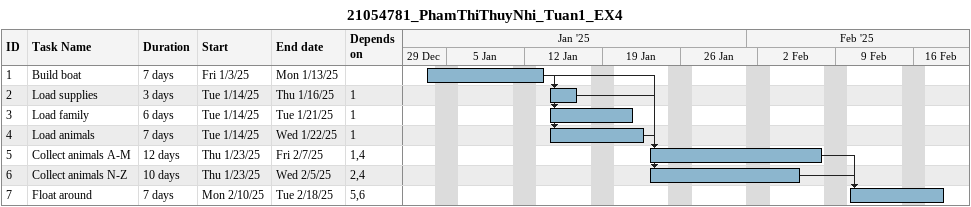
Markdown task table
21054781_PhamThiThuyNhi_Tuan1_EX4

| ID | Task | Duration | Start | Finish | Predecessors |
|---|---|---|---|---|---|
| 1 | Build boat | 7d | 2025-01-03 | 2025-01-13 |  |
| 2 | Load supplies | 3d | 2025-01-14 | 2025-01-16 | 1 |
| 3 | Load family | 6d | 2025-01-14 | 2025-01-21 | 1 |
| 4 | Load animals | 7d | 2025-01-14 | 2025-01-22 | 1 |
| 5 | Collect animals A-M | 12d | 2025-01-23 | 2025-02-07 | 1, 4 |
| 6 | Collect animals N-Z | 10d | 2025-01-23 | 2025-02-05 | 2, 4 |
| 7 | Float around | 7d | 2025-02-10 | 2025-02-18 | 5, 6 |
